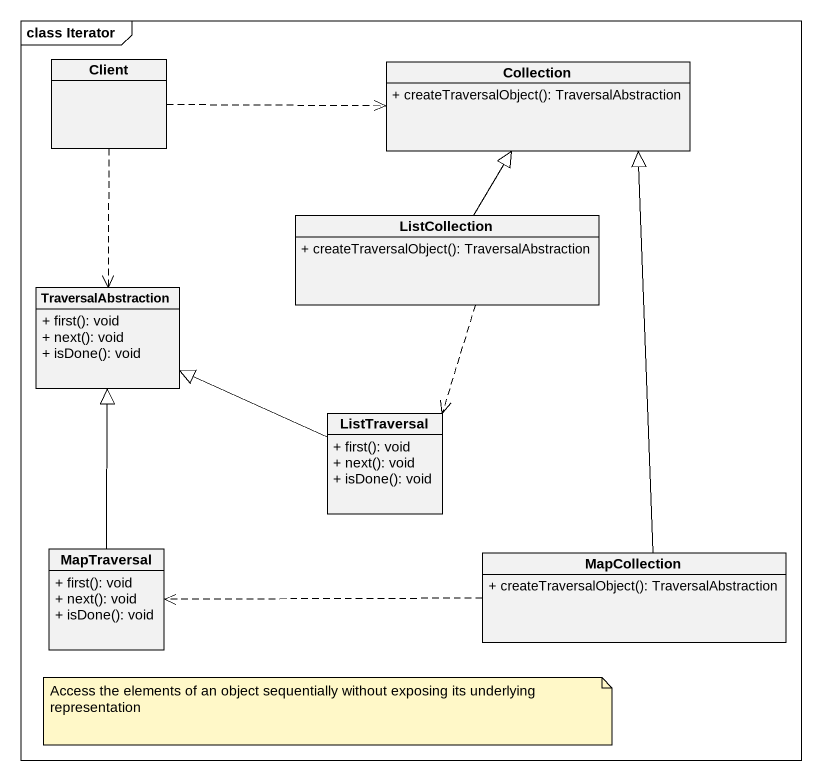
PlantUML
@startuml
mainframe class Iterator
hide circle
hide empty members
skinparam classAttributeIconSize 0
class Client
class Collection {
  + createTraversalObject(): TraversalAbstraction
}
class ListCollection {
  + createTraversalObject(): TraversalAbstraction
}
class TraversalAbstraction {
  + first(): void
  + next(): void
  + isDone(): void
}
class ListTraversal {
  + first(): void
  + next(): void
  + isDone(): void
}
class MapTraversal {
  + first(): void
  + next(): void
  + isDone(): void
}
class MapCollection {
  + createTraversalObject(): TraversalAbstraction
}
Client .right.> Collection
Client ..> TraversalAbstraction
ListCollection -up-|> Collection
ListCollection ..> ListTraversal
ListTraversal -left-|> TraversalAbstraction
MapTraversal -up-|> TraversalAbstraction
MapCollection -up-|> Collection
MapCollection .left.> MapTraversal
note as N1
  Access the elements of an object sequentially without exposing its underlying representation
end note
@enduml
